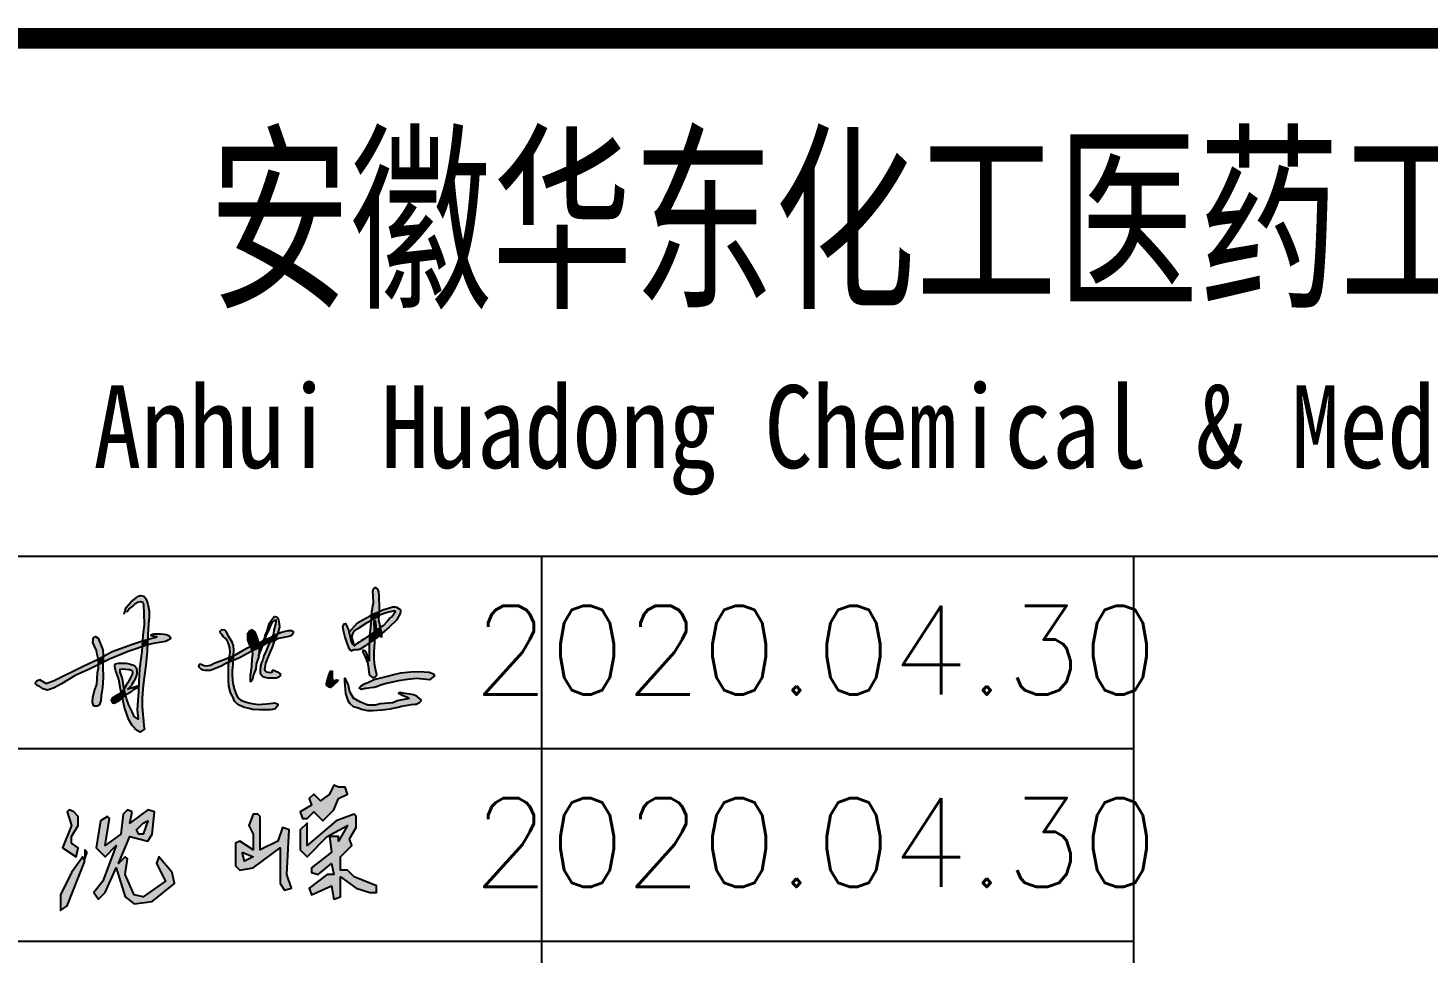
# Model space of a CAD drawing. Header units: millimetres. Extents: x 893615 to 897539, y 39650 to 40458.
# Drawn here: x 897346.94 to 897394.24, y 39689.24 to 39720.49 of the extents above; entities that cross this region are included whole.
import ezdxf
from ezdxf.enums import TextEntityAlignment as Align

# ---------------------------------------------------------------- set-up
doc = ezdxf.new("R2010")
doc.units = ezdxf.units.MM
doc.header["$LTSCALE"] = 1000
doc.header["$MEASUREMENT"] = 0
doc.layers.add('HATCH', color=8, linetype='Continuous')
doc.styles.add('ECEC_TQ', font='txt_l.shx', dxfattribs={"bigfont": 'hztxt_l.shx'})
doc.styles.add('ECEC_TQ_S', font='')
doc.styles.get('ECEC_TQ_S').set_extended_font_data('SimSun')

msp = doc.modelspace()

# ---------------------------------------------------------------- hatches: boundary and pattern name
at = {"linetype": 'Continuous'}
h = msp.add_hatch(color=256, dxfattribs=at)
h.paths.add_polyline_path([(897355.461, 39692.796), (897355.461, 39691.586), (897355.612, 39691.36), (897355.839, 39691.435), (897355.688, 39691.889), (897355.764, 39693.401), (897355.537, 39693.477), (897355.385, 39693.023), (897354.78, 39692.721), (897354.78, 39693.855), (897354.705, 39693.931), (897354.554, 39693.931), (897354.402, 39693.553), (897354.554, 39693.25), (897354.554, 39692.721), (897354.1, 39693.023), (897353.949, 39692.948), (897353.949, 39692.191), (897354.1, 39692.04), (897354.554, 39692.116)])
h.paths.add_polyline_path([(897354.554, 39692.494), (897354.251, 39692.343), (897354.175, 39692.645)], flags=16)
h.paths.add_polyline_path([(897357.276, 39694.082), (897357.427, 39694.46), (897357.73, 39694.611), (897357.654, 39694.838), (897357.427, 39694.838), (897357.276, 39694.914), (897357.125, 39694.611), (897356.822, 39694.385), (897356.595, 39694.611), (897356.444, 39694.46), (897356.52, 39694.233), (897356.142, 39694.006), (897356.217, 39693.78), (897356.369, 39693.78), (897356.595, 39694.006), (897356.898, 39693.704)])
h.paths.add_polyline_path([(897358.032, 39693.477), (897358.032, 39693.855), (897357.957, 39693.931), (897357.352, 39693.704), (897356.369, 39692.872), (897356.369, 39693.628), (897356.142, 39693.401), (897356.142, 39692.721), (897356.369, 39692.494), (897357.049, 39693.175), (897357.73, 39693.553), (897357.427, 39693.023), (897357.427, 39693.175), (897357.125, 39693.175), (897357.2, 39692.645), (897356.52, 39692.116), (897356.52, 39691.965), (897356.747, 39691.889), (897357.2, 39692.267), (897357.276, 39691.889), (897357.049, 39691.889), (897356.444, 39691.435), (897356.52, 39691.208), (897357.2, 39691.511), (897357.276, 39691.057), (897357.503, 39691.133), (897357.503, 39691.813), (897358.032, 39691.435), (897358.486, 39691.284), (897358.713, 39691.284), (897358.713, 39691.511), (897357.957, 39691.813), (897357.73, 39692.04), (897357.503, 39692.04), (897357.503, 39692.494), (897357.881, 39692.872), (897357.805, 39693.099)])
h = msp.add_hatch(color=256, dxfattribs=at)
h.paths.add_polyline_path([(897348.414, 39692.948), (897348.414, 39693.175), (897348.641, 39693.553), (897348.641, 39693.855), (897348.489, 39694.006), (897348.338, 39694.082), (897348.262, 39694.006), (897348.414, 39693.553), (897348.111, 39692.796), (897348.565, 39692.494), (897348.641, 39692.796)])
h.paths.add_polyline_path([(897348.943, 39692.645), (897348.867, 39692.721), (897348.867, 39692.418)])
h.paths.add_polyline_path([(897348.867, 39692.343), (897348.792, 39692.494), (897348.414, 39691.965), (897348.036, 39691.208), (897348.036, 39690.679), (897348.262, 39690.83)])
h.paths.add_polyline_path([(897350.38, 39693.175), (897350.985, 39693.023), (897351.136, 39693.25), (897351.212, 39694.006), (897350.985, 39694.082), (897350.38, 39693.628), (897350.456, 39694.006), (897350.304, 39694.082), (897350.153, 39693.931), (897350.077, 39693.25), (897349.548, 39692.872), (897349.699, 39693.78), (897349.624, 39693.855), (897349.397, 39693.704), (897349.246, 39692.796), (897349.548, 39692.494), (897349.926, 39692.872), (897349.472, 39691.662), (897349.17, 39691.284), (897349.321, 39691.057), (897349.548, 39691.284), (897349.926, 39692.116), (897350.229, 39691.133), (897350.531, 39690.906), (897351.136, 39690.981), (897351.892, 39691.586), (897351.817, 39691.965), (897351.363, 39692.494), (897351.287, 39692.267), (897351.59, 39691.662), (897350.834, 39691.133), (897350.531, 39691.208), (897350.229, 39691.889), (897350.304, 39692.418), (897350.229, 39692.494), (897350.002, 39692.267)])
h.paths.add_polyline_path([(897350.607, 39693.401), (897350.834, 39693.628), (897350.985, 39693.704), (897350.834, 39693.25), (897350.682, 39693.25)], flags=16)
at = {"layer": 'HATCH'}
for points in [[(897351.015, 39700.364), (897351.036, 39700.599), (897351.034, 39700.805), (897350.994, 39701.024), (897350.951, 39701.16), (897350.911, 39701.23), (897350.855, 39701.299), (897350.742, 39701.32), (897350.678, 39701.302), (897350.604, 39701.256), (897350.489, 39701.15), (897350.411, 39701.099), (897350.339, 39701.005), (897350.264, 39700.917), (897350.221, 39700.821), (897350.213, 39700.786), (897350.287, 39700.779), (897350.351, 39700.853), (897350.482, 39700.964), (897350.55, 39701.025), (897350.651, 39701.092), (897350.749, 39701.119), (897350.816, 39701.092), (897350.843, 39701.005), (897350.857, 39700.705), (897350.863, 39700.344), (897350.82, 39699.966), (897350.807, 39699.785), (897350.985, 39699.836), (897350.991, 39699.995)], [(897358.807, 39701.313), (897358.797, 39701.443), (897358.765, 39701.534), (897358.702, 39701.576), (897358.642, 39701.576), (897358.6, 39701.53), (897358.583, 39701.453), (897358.59, 39701.303), (897358.597, 39701.061), (897358.548, 39700.77), (897358.539, 39700.659), (897358.586, 39700.686), (897358.73, 39700.745), (897358.808, 39700.782), (897358.814, 39700.899)], [(897358.808, 39700.782), (897358.73, 39700.745), (897358.586, 39700.686), (897358.539, 39700.659), (897358.526, 39700.482), (897358.739, 39700.604), (897358.801, 39700.645)], [(897359.522, 39700.83), (897359.482, 39700.872), (897359.394, 39700.93), (897359.342, 39700.935), (897359.265, 39700.932), (897359.184, 39700.91), (897359.038, 39700.866), (897358.925, 39700.834), (897358.835, 39700.795), (897358.808, 39700.782), (897358.801, 39700.645), (897358.855, 39700.68), (897359.01, 39700.733), (897359.136, 39700.767), (897359.244, 39700.789), (897359.29, 39700.798), (897359.339, 39700.796), (897359.356, 39700.771), (897359.245, 39700.611), (897359.178, 39700.561), (897359.091, 39700.458), (897358.943, 39700.3), (897358.842, 39700.24), (897358.856, 39700.169), (897358.894, 39700.031), (897358.99, 39700.109), (897359.148, 39700.254), (897359.389, 39700.483), (897359.512, 39700.706), (897359.529, 39700.776)], [(897355.085, 39700.171), (897355.158, 39700.332), (897355.207, 39700.422), (897355.243, 39700.453), (897355.285, 39700.489), (897355.31, 39700.493), (897355.318, 39700.445), (897355.299, 39700.351), (897355.247, 39700.145), (897355.233, 39700.029), (897355.203, 39699.942), (897355.217, 39699.95), (897355.287, 39699.99), (897355.384, 39700.031), (897355.408, 39700.084), (897355.445, 39700.269), (897355.429, 39700.425), (897355.411, 39700.497), (897355.393, 39700.541), (897355.376, 39700.567), (897355.356, 39700.582), (897355.294, 39700.599), (897355.263, 39700.599), (897355.187, 39700.511), (897355.154, 39700.462), (897355.121, 39700.409), (897355.083, 39700.351), (897355.042, 39700.244), (897355.013, 39700.114), (897354.969, 39700.02), (897354.939, 39699.944), (897354.934, 39699.887), (897354.902, 39699.808), (897354.93, 39699.823), (897354.949, 39699.83), (897354.992, 39699.952)], [(897357.785, 39700.106), (897357.769, 39700.145), (897357.714, 39700.281), (897357.678, 39700.351), (897357.671, 39700.374), (897357.627, 39700.366), (897357.611, 39700.335), (897357.569, 39700.277), (897357.601, 39700.089), (897357.644, 39699.908), (897357.717, 39699.709), (897357.797, 39699.507), (897357.884, 39699.45), (897357.926, 39699.475), (897357.962, 39699.481), (897357.988, 39699.482), (897358.038, 39699.482), (897358.093, 39699.483), (897358.164, 39699.503), (897358.325, 39699.608), (897358.419, 39699.685), (897358.472, 39699.721), (897358.474, 39699.98), (897358.315, 39699.857), (897358.196, 39699.783), (897358.126, 39699.74), (897358.07, 39699.709), (897357.996, 39699.656), (897357.969, 39699.622), (897357.893, 39699.683), (897357.858, 39699.769), (897357.83, 39699.91)], [(897358.112, 39700.213), (897358.395, 39700.407), (897358.526, 39700.482), (897358.539, 39700.659), (897358.496, 39700.634), (897358.251, 39700.495), (897358.076, 39700.398), (897357.792, 39700.078), (897357.83, 39699.91), (897357.858, 39699.769), (897357.893, 39699.683), (897357.969, 39699.622), (897357.881, 39699.907), (897357.914, 39700.023), (897357.959, 39700.112)], [(897358.801, 39700.645), (897358.739, 39700.604), (897358.526, 39700.482), (897358.509, 39700.243), (897358.474, 39699.98), (897358.647, 39700.097), (897358.644, 39700.209), (897358.639, 39700.391), (897358.64, 39700.424), (897358.655, 39700.471), (897358.683, 39700.406), (897358.697, 39700.295), (897358.698, 39700.265), (897358.705, 39700.192), (897358.72, 39700.15), (897358.842, 39700.24), (897358.811, 39700.401), (897358.793, 39700.478)], [(897349.465, 39699.489), (897349.381, 39699.71), (897349.311, 39699.877), (897349.223, 39699.934), (897349.141, 39699.877), (897349.147, 39699.814), (897349.135, 39699.726), (897349.178, 39699.627), (897349.253, 39699.462), (897349.282, 39699.329), (897349.318, 39699.165), (897349.477, 39699.253), (897349.478, 39699.304)], [(897350.327, 39699.426), (897350.794, 39699.588), (897350.807, 39699.785), (897350.778, 39699.777), (897350.471, 39699.676), (897349.782, 39699.422), (897349.477, 39699.253), (897349.474, 39699.059), (897349.697, 39699.17)], [(897350.985, 39699.836), (897350.807, 39699.785), (897350.794, 39699.588), (897350.978, 39699.652)], [(897351.678, 39699.808), (897351.752, 39699.859), (897351.754, 39699.903), (897351.711, 39699.96), (897351.665, 39699.983), (897351.608, 39699.998), (897351.54, 39700.014), (897351.424, 39700.026), (897351.344, 39700.03), (897351.267, 39700.03), (897351.208, 39700.02), (897351.146, 39700.008), (897351.098, 39699.987), (897351.102, 39699.962), (897351.154, 39699.95), (897351.222, 39699.934), (897351.292, 39699.919), (897351.23, 39699.901), (897351.088, 39699.866), (897350.985, 39699.836), (897350.978, 39699.652), (897351.024, 39699.668), (897351.187, 39699.701), (897351.445, 39699.744), (897351.587, 39699.761)], [(897353.868, 39699.616), (897353.817, 39699.774), (897353.742, 39699.895), (897353.672, 39700.01), (897353.625, 39700.114), (897353.583, 39700.163), (897353.487, 39700.167), (897353.434, 39700.118), (897353.445, 39700.052), (897353.474, 39700.018), (897353.502, 39699.988), (897353.54, 39699.935), (897353.609, 39699.864), (897353.676, 39699.801), (897353.706, 39699.726), (897353.76, 39699.55), (897353.773, 39699.398), (897353.753, 39699.254), (897353.751, 39699.234), (897353.878, 39699.288), (897353.883, 39699.468)], [(897354.663, 39699.93), (897354.61, 39700.086), (897354.518, 39700.162), (897354.474, 39700.15), (897354.41, 39700.102), (897354.366, 39700.05), (897354.366, 39699.966), (897354.366, 39699.826), (897354.43, 39699.665), (897354.453, 39699.598), (897354.463, 39699.603), (897354.733, 39699.717)], [(897354.902, 39699.808), (897354.747, 39699.723), (897354.733, 39699.717), (897354.754, 39699.656), (897354.751, 39699.559), (897354.789, 39699.577), (897354.839, 39699.606)], [(897355.205, 39699.576), (897355.27, 39699.772), (897355.282, 39699.799), (897355.258, 39699.787), (897355.111, 39699.735), (897355.063, 39699.652), (897354.985, 39699.453), (897354.914, 39699.284), (897354.87, 39699.148), (897354.835, 39699.06), (897354.796, 39698.933), (897354.78, 39698.791), (897354.79, 39698.696), (897354.857, 39698.61), (897354.877, 39698.585), (897354.945, 39698.558), (897355.044, 39698.541), (897355.11, 39698.539), (897355.219, 39698.539), (897355.337, 39698.543), (897355.408, 39698.566), (897355.442, 39698.582), (897355.472, 39698.602), (897355.477, 39698.633), (897355.469, 39698.671), (897355.388, 39698.727), (897355.338, 39698.746), (897355.244, 39698.78), (897355.193, 39698.788), (897355.193, 39698.75), (897355.19, 39698.725), (897355.138, 39698.712), (897355.07, 39698.715), (897355, 39698.733), (897354.963, 39698.763), (897354.947, 39698.814), (897354.971, 39699.033), (897355.089, 39699.32)], [(897354.949, 39699.83), (897354.93, 39699.823), (897354.902, 39699.808), (897354.839, 39699.606), (897354.872, 39699.625), (897354.914, 39699.732)], [(897355.161, 39699.821), (897355.203, 39699.942), (897355.114, 39699.893), (897354.949, 39699.83), (897354.914, 39699.732), (897354.872, 39699.625), (897354.991, 39699.693), (897355.111, 39699.735)], [(897355.384, 39700.031), (897355.287, 39699.99), (897355.217, 39699.95), (897355.203, 39699.942), (897355.161, 39699.821), (897355.111, 39699.735), (897355.258, 39699.787), (897355.282, 39699.799)], [(897355.796, 39699.945), (897355.843, 39699.969), (897355.864, 39699.992), (897355.886, 39700.027), (897355.901, 39700.065), (897355.9, 39700.093), (897355.897, 39700.104), (897355.887, 39700.117), (897355.841, 39700.133), (897355.747, 39700.133), (897355.697, 39700.126), (897355.627, 39700.113), (897355.55, 39700.096), (897355.474, 39700.07), (897355.397, 39700.036), (897355.384, 39700.031), (897355.282, 39699.799), (897355.41, 39699.867), (897355.637, 39699.91)], [(897358.657, 39699.74), (897358.654, 39699.846), (897358.472, 39699.721), (897358.47, 39699.454), (897358.469, 39699.24), (897358.47, 39699.11), (897358.418, 39699.243), (897358.389, 39699.35), (897358.355, 39699.426), (897358.306, 39699.445), (897358.279, 39699.457), (897358.258, 39699.459), (897358.25, 39699.43), (897358.266, 39699.384), (897358.325, 39699.272), (897358.352, 39699.212), (897358.382, 39699.118), (897358.416, 39699.067), (897358.433, 39698.941), (897358.46, 39698.741), (897358.483, 39698.625), (897358.589, 39698.54), (897358.669, 39698.577), (897358.724, 39698.641), (897358.689, 39698.787), (897358.644, 39699.016), (897358.632, 39699.215), (897358.632, 39699.417)], [(897358.647, 39700.097), (897358.474, 39699.98), (897358.472, 39699.721), (897358.654, 39699.846)], [(897358.751, 39700.015), (897358.718, 39700.13), (897358.72, 39700.15), (897358.664, 39700.108), (897358.647, 39700.097), (897358.654, 39699.846), (897358.732, 39699.899), (897358.8, 39699.955)], [(897358.856, 39700.169), (897358.842, 39700.24), (897358.842, 39700.24), (897358.72, 39700.15), (897358.718, 39700.13), (897358.751, 39700.015), (897358.8, 39699.955), (897358.894, 39700.031)], [(897358.894, 39700.031), (897358.8, 39699.955), (897358.898, 39699.924)], [(897350.265, 39697.842), (897350.24, 39697.947), (897350.164, 39697.881), (897350.132, 39697.853), (897350.132, 39697.852), (897350.207, 39697.534), (897350.351, 39697.122), (897350.46, 39696.923), (897350.523, 39696.869), (897350.548, 39696.828), (897350.626, 39696.76), (897350.735, 39696.704), (897350.774, 39696.73), (897350.808, 39696.762), (897350.881, 39696.807), (897350.859, 39696.917), (897350.842, 39697.077), (897350.823, 39697.305), (897350.795, 39697.558), (897350.798, 39697.843), (897350.827, 39698.165), (897350.855, 39698.474), (897350.924, 39698.968), (897350.97, 39699.444), (897350.978, 39699.652), (897350.794, 39699.588), (897350.783, 39699.426), (897350.708, 39698.849), (897350.702, 39698.605), (897350.692, 39698.423), (897350.671, 39698.058), (897350.651, 39697.779), (897350.628, 39697.458), (897350.648, 39697.257), (897350.661, 39697.139), (897350.534, 39697.229), (897350.469, 39697.37), (897350.349, 39697.618)], [(897354.456, 39699.414), (897354.518, 39699.445), (897354.476, 39699.532), (897354.453, 39699.598), (897354.336, 39699.541), (897353.924, 39699.308), (897353.878, 39699.288), (897353.866, 39699.116), (897353.937, 39699.143), (897354.134, 39699.24)], [(897354.747, 39699.393), (897354.751, 39699.559), (897354.518, 39699.445), (897354.524, 39699.337), (897354.509, 39699.179), (897354.495, 39698.926), (897354.469, 39698.775), (897354.461, 39698.672), (897354.45, 39698.613), (897354.448, 39698.563), (897354.448, 39698.518), (897354.442, 39698.462), (897354.443, 39698.433), (897354.447, 39698.42), (897354.455, 39698.414), (897354.482, 39698.415), (897354.511, 39698.459), (897354.561, 39698.639), (897354.602, 39698.76), (897354.642, 39698.816), (897354.654, 39698.996), (897354.695, 39699.132), (897354.727, 39699.224)], [(897354.754, 39699.656), (897354.733, 39699.717), (897354.463, 39699.603), (897354.453, 39699.598), (897354.476, 39699.532), (897354.518, 39699.445), (897354.751, 39699.559)], [(897354.872, 39699.625), (897354.839, 39699.606), (897354.766, 39699.442), (897354.745, 39699.378), (897354.734, 39699.284), (897354.816, 39699.484)], [(897348.533, 39698.611), (897349.066, 39698.856), (897349.327, 39698.986), (897349.323, 39699.141), (897349.318, 39699.165), (897348.806, 39698.933), (897347.826, 39698.449), (897347.558, 39698.347), (897347.334, 39698.484), (897347.281, 39698.462), (897347.246, 39698.435), (897347.211, 39698.4), (897347.193, 39698.363), (897347.217, 39698.309), (897347.256, 39698.279), (897347.322, 39698.252), (897347.382, 39698.213), (897347.459, 39698.169), (897347.593, 39698.122), (897347.704, 39698.159), (897347.823, 39698.202), (897348.077, 39698.334)], [(897349.487, 39698.559), (897349.472, 39698.934), (897349.474, 39699.059), (897349.327, 39698.986), (897349.329, 39698.871), (897349.291, 39698.712), (897349.266, 39698.315), (897349.187, 39698.11), (897349.135, 39697.877), (897349.126, 39697.72), (897349.16, 39697.607), (897349.192, 39697.575), (897349.278, 39697.575), (897349.352, 39697.611), (897349.408, 39697.756), (897349.413, 39697.925), (897349.454, 39698.209)], [(897349.477, 39699.253), (897349.318, 39699.165), (897349.323, 39699.141), (897349.327, 39698.986), (897349.474, 39699.059)], [(897350.54, 39698.946), (897350.503, 39698.97), (897350.432, 39698.986), (897350.368, 39699.007), (897350.31, 39699.02), (897350.246, 39699.03), (897350.186, 39699.037), (897350.088, 39699.037), (897350.004, 39699.037), (897349.899, 39699.007), (897349.872, 39698.966), (897349.872, 39698.916), (897349.902, 39698.801), (897349.933, 39698.707), (897350.01, 39698.481), (897350.068, 39698.151), (897350.093, 39698.035), (897350.19, 39698.159), (897350.18, 39698.203), (897350.134, 39698.514), (897350.06, 39698.725), (897350.051, 39698.825), (897350.143, 39698.84), (897350.334, 39698.822), (897350.388, 39698.816), (897350.43, 39698.796), (897350.46, 39698.781), (897350.471, 39698.746), (897350.471, 39698.703), (897350.454, 39698.61), (897350.406, 39698.536), (897350.349, 39698.436), (897350.31, 39698.371), (897350.288, 39698.334), (897350.26, 39698.29), (897350.228, 39698.229), (897350.19, 39698.159), (897350.24, 39697.947), (897350.295, 39697.994), (897350.366, 39698.042), (897350.447, 39698.092), (897350.508, 39698.138), (897350.599, 39698.188), (897350.68, 39698.224), (897350.684, 39698.281), (897350.647, 39698.27), (897350.545, 39698.231), (897350.501, 39698.214), (897350.39, 39698.183), (897350.326, 39698.169), (897350.354, 39698.191), (897350.425, 39698.272), (897350.452, 39698.316), (897350.479, 39698.37), (897350.516, 39698.424), (897350.563, 39698.501), (897350.607, 39698.626), (897350.614, 39698.71), (897350.614, 39698.774), (897350.611, 39698.825), (897350.594, 39698.889)], [(897353.648, 39699.034), (897353.728, 39699.064), (897353.751, 39699.234), (897353.63, 39699.183), (897353.228, 39699.028), (897353.103, 39698.969), (897352.985, 39698.948), (897352.894, 39698.957), (897352.832, 39698.974), (897352.767, 39699.007), (897352.739, 39698.997), (897352.719, 39698.972), (897352.716, 39698.929), (897352.74, 39698.887), (897352.77, 39698.85), (897352.801, 39698.823), (897352.845, 39698.801), (897352.924, 39698.791), (897353.015, 39698.785), (897353.103, 39698.791), (897353.238, 39698.839), (897353.465, 39698.933)], [(897353.84, 39698.642), (897353.843, 39698.783), (897353.857, 39698.989), (897353.866, 39699.116), (897353.728, 39699.064), (897353.715, 39698.969), (897353.72, 39698.685), (897353.711, 39698.461), (897353.731, 39698.251), (897353.788, 39698.044), (897353.858, 39697.895), (897353.923, 39697.748), (897354.036, 39697.642), (897354.218, 39697.545), (897354.411, 39697.504), (897354.522, 39697.469), (897354.767, 39697.454), (897355.033, 39697.461), (897355.137, 39697.462), (897355.212, 39697.468), (897355.29, 39697.491), (897355.362, 39697.567), (897355.38, 39697.604), (897355.38, 39697.62), (897355.368, 39697.658), (897355.34, 39697.671), (897355.304, 39697.684), (897355.276, 39697.69), (897355.205, 39697.677), (897355.001, 39697.663), (897354.858, 39697.651), (897354.736, 39697.64), (897354.571, 39697.659), (897354.448, 39697.685), (897354.275, 39697.726), (897354.137, 39697.782), (897354.036, 39697.859), (897353.976, 39697.986), (897353.913, 39698.133), (897353.877, 39698.297), (897353.846, 39698.457)], [(897353.878, 39699.288), (897353.751, 39699.234), (897353.728, 39699.064), (897353.866, 39699.116)], [(897357.359, 39698.392), (897357.409, 39698.453), (897357.427, 39698.464), (897357.369, 39698.468), (897357.296, 39698.443), (897357.256, 39698.418), (897357.229, 39698.423), (897357.226, 39698.45), (897357.226, 39698.488), (897357.221, 39698.546), (897357.221, 39698.588), (897357.221, 39698.648), (897357.218, 39698.684), (897357.218, 39698.729), (897357.213, 39698.759), (897357.148, 39698.764), (897357.128, 39698.711), (897357.09, 39698.611), (897357.045, 39698.46), (897357.03, 39698.38), (897357.02, 39698.332), (897357.028, 39698.282), (897357.095, 39698.239), (897357.146, 39698.224), (897357.186, 39698.227), (897357.266, 39698.29)], [(897357.757, 39698.329), (897357.681, 39698.469), (897357.63, 39698.543), (897357.633, 39698.425), (897357.668, 39698.013), (897357.743, 39697.777), (897357.804, 39697.679), (897357.924, 39697.574), (897358.065, 39697.533), (897358.25, 39697.465), (897358.406, 39697.438), (897358.595, 39697.436), (897358.892, 39697.461), (897359.193, 39697.495), (897359.281, 39697.515), (897359.445, 39697.549), (897359.557, 39697.579), (897359.893, 39697.642), (897360, 39697.65), (897360.05, 39697.65), (897360.171, 39697.703), (897360.218, 39697.751), (897360.22, 39697.799), (897360.157, 39697.85), (897360.087, 39697.904), (897360.04, 39697.932), (897359.964, 39697.959), (897359.857, 39697.981), (897359.657, 39698.013), (897359.514, 39698.039), (897359.454, 39698.025), (897359.568, 39697.961), (897359.613, 39697.942), (897359.726, 39697.896), (897359.774, 39697.866), (897359.818, 39697.844), (897359.418, 39697.757), (897359.272, 39697.698), (897358.838, 39697.658), (897358.676, 39697.619), (897358.419, 39697.619), (897358.151, 39697.729), (897357.938, 39697.848), (897357.816, 39698.069)], [(897359.048, 39698.345), (897359.298, 39698.401), (897359.46, 39698.432), (897359.759, 39698.483), (897360.064, 39698.513), (897360.517, 39698.475), (897360.551, 39698.508), (897360.624, 39698.577), (897360.67, 39698.605), (897360.637, 39698.676), (897360.497, 39698.729), (897360.321, 39698.742), (897360.1, 39698.747), (897359.876, 39698.74), (897359.542, 39698.709), (897359.259, 39698.64), (897359.086, 39698.597), (897358.636, 39698.48), (897358.44, 39698.396), (897358.307, 39698.34), (897358.19, 39698.256), (897358.127, 39698.185), (897358.211, 39698.144), (897358.333, 39698.172), (897358.374, 39698.175), (897358.519, 39698.195), (897358.631, 39698.213), (897358.75, 39698.248), (897358.847, 39698.294)], [(897350.132, 39697.853), (897350.093, 39698.035), (897349.936, 39697.94), (897349.788, 39697.855), (897349.76, 39697.81), (897349.751, 39697.773), (897349.797, 39697.695), (897349.858, 39697.684), (897349.967, 39697.742), (897350.04, 39697.788), (897350.101, 39697.827)], [(897350.19, 39698.159), (897350.093, 39698.035), (897350.132, 39697.853), (897350.164, 39697.881), (897350.24, 39697.947)]]:
    msp.add_hatch(color=256, dxfattribs=at).paths.add_polyline_path(points)

# ---------------------------------------------------------------- linework, layer by layer
for p, q in [((897329.298, 39702.645), (897439.298, 39702.645)), ((897364.298, 39670.145), (897364.298, 39702.645)), ((897384.298, 39670.145), (897384.298, 39702.645)), ((897329.298, 39696.145), (897384.298, 39696.145)), ((897329.298, 39689.645), (897384.298, 39689.645))]:
    msp.add_line(p, q)
at = {"const_width": 0.7}
msp.add_lwpolyline([(897509.298, 39720.145), (897329.298, 39720.145)], dxfattribs=at)
for points in [[(897350.189, 39700.688), (897350.221, 39700.821), (897350.264, 39700.917), (897350.339, 39701.005), (897350.411, 39701.099), (897350.489, 39701.15), (897350.604, 39701.256), (897350.678, 39701.302), (897350.742, 39701.32), (897350.855, 39701.299), (897350.911, 39701.23), (897350.951, 39701.16), (897350.994, 39701.024), (897351.034, 39700.805), (897351.036, 39700.599), (897351.015, 39700.364), (897350.991, 39699.995), (897350.97, 39699.444), (897350.924, 39698.968), (897350.855, 39698.474), (897350.827, 39698.165), (897350.798, 39697.843), (897350.795, 39697.558), (897350.823, 39697.305), (897350.842, 39697.077), (897350.859, 39696.917), (897350.881, 39696.807), (897350.808, 39696.762), (897350.774, 39696.73), (897350.735, 39696.704), (897350.626, 39696.76), (897350.548, 39696.828), (897350.523, 39696.869), (897350.46, 39696.923), (897350.351, 39697.122), (897350.207, 39697.534), (897350.132, 39697.852), (897350.068, 39698.151), (897350.01, 39698.481), (897349.933, 39698.707), (897349.902, 39698.801), (897349.872, 39698.916), (897349.872, 39698.966), (897349.899, 39699.007), (897349.899, 39699.007), (897350.004, 39699.037), (897350.088, 39699.037), (897350.088, 39699.037), (897350.186, 39699.037), (897350.246, 39699.03), (897350.31, 39699.02), (897350.368, 39699.007), (897350.432, 39698.986), (897350.503, 39698.97), (897350.54, 39698.946), (897350.594, 39698.889), (897350.611, 39698.825), (897350.614, 39698.774), (897350.614, 39698.71), (897350.607, 39698.626), (897350.563, 39698.501), (897350.516, 39698.424), (897350.479, 39698.37), (897350.452, 39698.316), (897350.425, 39698.272), (897350.425, 39698.272), (897350.354, 39698.191), (897350.297, 39698.147)], [(897358.718, 39700.13), (897358.751, 39700.015), (897358.8, 39699.955), (897358.898, 39699.924), (897358.894, 39700.031), (897358.856, 39700.169), (897358.811, 39700.401), (897358.793, 39700.478), (897358.814, 39700.899), (897358.807, 39701.313), (897358.797, 39701.443), (897358.765, 39701.534), (897358.702, 39701.576), (897358.642, 39701.576), (897358.6, 39701.53), (897358.583, 39701.453), (897358.59, 39701.303), (897358.597, 39701.061), (897358.548, 39700.77), (897358.509, 39700.243), (897358.474, 39699.98), (897358.47, 39699.454), (897358.469, 39699.24), (897358.47, 39699.11), (897358.418, 39699.243), (897358.389, 39699.35), (897358.355, 39699.426)], [(897350.213, 39700.786), (897350.287, 39700.779), (897350.287, 39700.779), (897350.351, 39700.853), (897350.482, 39700.964), (897350.55, 39701.025), (897350.651, 39701.092), (897350.749, 39701.119), (897350.749, 39701.119), (897350.816, 39701.092), (897350.843, 39701.005), (897350.857, 39700.705), (897350.863, 39700.344), (897350.82, 39699.966), (897350.783, 39699.426), (897350.708, 39698.849), (897350.702, 39698.605), (897350.692, 39698.423), (897350.671, 39698.058), (897350.651, 39697.779), (897350.628, 39697.458), (897350.648, 39697.257), (897350.661, 39697.139), (897350.661, 39697.139), (897350.534, 39697.229), (897350.469, 39697.37), (897350.349, 39697.618), (897350.265, 39697.842), (897350.18, 39698.203), (897350.134, 39698.514), (897350.06, 39698.725), (897350.051, 39698.825), (897350.051, 39698.825), (897350.143, 39698.84), (897350.334, 39698.822), (897350.334, 39698.822), (897350.388, 39698.816), (897350.43, 39698.796), (897350.46, 39698.781), (897350.471, 39698.746), (897350.471, 39698.703), (897350.454, 39698.61), (897350.406, 39698.536), (897350.349, 39698.436), (897350.31, 39698.371), (897350.288, 39698.334), (897350.26, 39698.29), (897350.228, 39698.229), (897350.19, 39698.159), (897350.093, 39698.035), (897349.936, 39697.94), (897349.788, 39697.855), (897349.76, 39697.81), (897349.751, 39697.773), (897349.797, 39697.695), (897349.858, 39697.684), (897349.967, 39697.742), (897350.04, 39697.788), (897350.101, 39697.827), (897350.164, 39697.881), (897350.295, 39697.994), (897350.366, 39698.042), (897350.447, 39698.092), (897350.508, 39698.138), (897350.599, 39698.188), (897350.68, 39698.224)], [(897357.569, 39700.277), (897357.611, 39700.335), (897357.627, 39700.366), (897357.627, 39700.366), (897357.671, 39700.374), (897357.678, 39700.351), (897357.714, 39700.281), (897357.769, 39700.145), (897357.785, 39700.106), (897357.83, 39699.91), (897357.858, 39699.769), (897357.893, 39699.683), (897357.969, 39699.622), (897357.881, 39699.907), (897357.914, 39700.023), (897357.959, 39700.112), (897358.112, 39700.213), (897358.395, 39700.407), (897358.739, 39700.604), (897358.855, 39700.68), (897359.01, 39700.733), (897359.136, 39700.767), (897359.244, 39700.789), (897359.29, 39700.798), (897359.339, 39700.796), (897359.356, 39700.771), (897359.245, 39700.611), (897359.178, 39700.561), (897359.091, 39700.458), (897358.943, 39700.3), (897358.842, 39700.24), (897358.664, 39700.108), (897358.474, 39699.98), (897358.315, 39699.857), (897358.196, 39699.783), (897358.126, 39699.74), (897358.07, 39699.709), (897357.996, 39699.656), (897357.969, 39699.622)], [(897357.792, 39700.078), (897358.076, 39700.398), (897358.251, 39700.495), (897358.496, 39700.634), (897358.586, 39700.686), (897358.73, 39700.745), (897358.835, 39700.795), (897358.925, 39700.834), (897359.038, 39700.866), (897359.184, 39700.91), (897359.265, 39700.932), (897359.342, 39700.935), (897359.394, 39700.93), (897359.482, 39700.872), (897359.522, 39700.83), (897359.529, 39700.776), (897359.512, 39700.706), (897359.389, 39700.483), (897359.148, 39700.254), (897358.99, 39700.109), (897358.732, 39699.899), (897358.419, 39699.685), (897358.325, 39699.608), (897358.164, 39699.503), (897358.093, 39699.483), (897358.038, 39699.482), (897357.988, 39699.482), (897357.962, 39699.481), (897357.926, 39699.475), (897357.884, 39699.45)], [(897354.734, 39699.284), (897354.816, 39699.484), (897354.914, 39699.732), (897354.992, 39699.952), (897355.085, 39700.171), (897355.158, 39700.332), (897355.207, 39700.422), (897355.243, 39700.453), (897355.285, 39700.489), (897355.31, 39700.493), (897355.318, 39700.445), (897355.299, 39700.351), (897355.247, 39700.145), (897355.233, 39700.029), (897355.161, 39699.821), (897355.063, 39699.652), (897354.985, 39699.453), (897354.914, 39699.284), (897354.87, 39699.148), (897354.835, 39699.06), (897354.796, 39698.933), (897354.78, 39698.791), (897354.79, 39698.696), (897354.857, 39698.61), (897354.877, 39698.585), (897354.945, 39698.558), (897355.044, 39698.541), (897355.11, 39698.539), (897355.219, 39698.539), (897355.337, 39698.543), (897355.408, 39698.566), (897355.442, 39698.582), (897355.472, 39698.602), (897355.477, 39698.633), (897355.469, 39698.671), (897355.388, 39698.727), (897355.338, 39698.746), (897355.244, 39698.78), (897355.193, 39698.788), (897355.193, 39698.75), (897355.19, 39698.725), (897355.138, 39698.712), (897355.07, 39698.715), (897355, 39698.733), (897354.963, 39698.763), (897354.947, 39698.814), (897354.971, 39699.033), (897355.089, 39699.32), (897355.205, 39699.576), (897355.27, 39699.772), (897355.408, 39700.084), (897355.445, 39700.269), (897355.429, 39700.425), (897355.411, 39700.497), (897355.393, 39700.541), (897355.376, 39700.567), (897355.356, 39700.582), (897355.294, 39700.599), (897355.263, 39700.599), (897355.187, 39700.511), (897355.154, 39700.462), (897355.121, 39700.409), (897355.083, 39700.351), (897355.042, 39700.244), (897355.013, 39700.114), (897354.969, 39700.02), (897354.939, 39699.944), (897354.934, 39699.887)], [(897357.569, 39700.277), (897357.601, 39700.089), (897357.644, 39699.908), (897357.717, 39699.709), (897357.797, 39699.507), (897357.884, 39699.45)], [(897358.355, 39699.426), (897358.306, 39699.445), (897358.279, 39699.457), (897358.258, 39699.459), (897358.25, 39699.43), (897358.266, 39699.384), (897358.325, 39699.272), (897358.352, 39699.212), (897358.382, 39699.118), (897358.416, 39699.067), (897358.433, 39698.941), (897358.46, 39698.741), (897358.483, 39698.625), (897358.589, 39698.54), (897358.669, 39698.577), (897358.724, 39698.641), (897358.724, 39698.641), (897358.689, 39698.787), (897358.644, 39699.016), (897358.632, 39699.215), (897358.632, 39699.417), (897358.657, 39699.74), (897358.644, 39700.209), (897358.639, 39700.391), (897358.64, 39700.424), (897358.655, 39700.471), (897358.655, 39700.471), (897358.683, 39700.406), (897358.697, 39700.295), (897358.698, 39700.265), (897358.705, 39700.192), (897358.72, 39700.15), (897358.718, 39700.13)], [(897347.334, 39698.484), (897347.558, 39698.347), (897347.826, 39698.449), (897348.806, 39698.933), (897349.318, 39699.165), (897349.782, 39699.422), (897350.471, 39699.676), (897350.778, 39699.777), (897351.088, 39699.866), (897351.23, 39699.901), (897351.292, 39699.919), (897351.222, 39699.934), (897351.154, 39699.95), (897351.102, 39699.962), (897351.102, 39699.962), (897351.098, 39699.987), (897351.146, 39700.008), (897351.208, 39700.02), (897351.267, 39700.03), (897351.344, 39700.03), (897351.424, 39700.026), (897351.54, 39700.014), (897351.608, 39699.998), (897351.665, 39699.983), (897351.711, 39699.96), (897351.754, 39699.903), (897351.752, 39699.859), (897351.678, 39699.808), (897351.587, 39699.761), (897351.445, 39699.744), (897351.187, 39699.701), (897351.024, 39699.668), (897350.327, 39699.426), (897349.697, 39699.17), (897349.066, 39698.856), (897348.533, 39698.611), (897348.077, 39698.334), (897347.823, 39698.202), (897347.704, 39698.159), (897347.593, 39698.122), (897347.459, 39698.169), (897347.382, 39698.213), (897347.322, 39698.252), (897347.256, 39698.279), (897347.217, 39698.309), (897347.193, 39698.363), (897347.211, 39698.4), (897347.246, 39698.435), (897347.281, 39698.462), (897347.334, 39698.484)], [(897349.141, 39699.877), (897349.223, 39699.934), (897349.311, 39699.877), (897349.381, 39699.71), (897349.465, 39699.489), (897349.478, 39699.304), (897349.472, 39698.934), (897349.487, 39698.559), (897349.454, 39698.209), (897349.413, 39697.925), (897349.408, 39697.756), (897349.352, 39697.611), (897349.278, 39697.575), (897349.192, 39697.575), (897349.16, 39697.607), (897349.126, 39697.72), (897349.135, 39697.877), (897349.187, 39698.11), (897349.266, 39698.315), (897349.291, 39698.712), (897349.329, 39698.871), (897349.323, 39699.141), (897349.282, 39699.329), (897349.253, 39699.462), (897349.178, 39699.627), (897349.135, 39699.726), (897349.147, 39699.814), (897349.141, 39699.877)], [(897355.887, 39700.117), (897355.897, 39700.104), (897355.9, 39700.093), (897355.901, 39700.065), (897355.886, 39700.027), (897355.864, 39699.992), (897355.843, 39699.969), (897355.796, 39699.945), (897355.637, 39699.91), (897355.41, 39699.867), (897355.258, 39699.787), (897354.991, 39699.693), (897354.789, 39699.577), (897354.456, 39699.414), (897354.134, 39699.24), (897353.937, 39699.143), (897353.648, 39699.034), (897353.465, 39698.933), (897353.238, 39698.839), (897353.103, 39698.791), (897353.015, 39698.785), (897352.924, 39698.791), (897352.845, 39698.801), (897352.801, 39698.823), (897352.77, 39698.85), (897352.74, 39698.887), (897352.716, 39698.929), (897352.719, 39698.972), (897352.739, 39698.997), (897352.767, 39699.007)], [(897352.767, 39699.007), (897352.832, 39698.974), (897352.894, 39698.957), (897352.985, 39698.948), (897353.103, 39698.969), (897353.228, 39699.028), (897353.63, 39699.183), (897353.924, 39699.308), (897354.336, 39699.541), (897354.463, 39699.603), (897354.747, 39699.723), (897354.93, 39699.823), (897355.114, 39699.893), (897355.217, 39699.95), (897355.287, 39699.99), (897355.397, 39700.036), (897355.474, 39700.07), (897355.55, 39700.096), (897355.627, 39700.113), (897355.697, 39700.126), (897355.747, 39700.133), (897355.841, 39700.133), (897355.841, 39700.133), (897355.887, 39700.117)], [(897353.445, 39700.052), (897353.434, 39700.118), (897353.487, 39700.167), (897353.583, 39700.163), (897353.625, 39700.114), (897353.672, 39700.01), (897353.742, 39699.895), (897353.817, 39699.774), (897353.868, 39699.616), (897353.883, 39699.468), (897353.878, 39699.288), (897353.857, 39698.989), (897353.843, 39698.783), (897353.84, 39698.642), (897353.846, 39698.457), (897353.877, 39698.297), (897353.913, 39698.133), (897353.976, 39697.986), (897354.036, 39697.859), (897354.137, 39697.782), (897354.275, 39697.726), (897354.448, 39697.685), (897354.571, 39697.659), (897354.736, 39697.64), (897354.858, 39697.651), (897355.001, 39697.663), (897355.205, 39697.677), (897355.276, 39697.69), (897355.304, 39697.684), (897355.34, 39697.671), (897355.368, 39697.658), (897355.38, 39697.62), (897355.38, 39697.604), (897355.362, 39697.567), (897355.29, 39697.491), (897355.212, 39697.468), (897355.137, 39697.462), (897355.033, 39697.461), (897354.767, 39697.454), (897354.522, 39697.469), (897354.411, 39697.504), (897354.218, 39697.545), (897354.036, 39697.642), (897353.923, 39697.748), (897353.858, 39697.895), (897353.788, 39698.044), (897353.731, 39698.251), (897353.711, 39698.461), (897353.72, 39698.685), (897353.715, 39698.969), (897353.753, 39699.254), (897353.773, 39699.398), (897353.76, 39699.55), (897353.706, 39699.726), (897353.676, 39699.801), (897353.609, 39699.864), (897353.54, 39699.935), (897353.502, 39699.988), (897353.474, 39700.018), (897353.445, 39700.052)], [(897354.43, 39699.665), (897354.366, 39699.826), (897354.366, 39699.966), (897354.366, 39700.05), (897354.41, 39700.102), (897354.474, 39700.15), (897354.518, 39700.162), (897354.61, 39700.086), (897354.663, 39699.93), (897354.754, 39699.656), (897354.747, 39699.393), (897354.727, 39699.224), (897354.695, 39699.132), (897354.654, 39698.996), (897354.642, 39698.816), (897354.602, 39698.76), (897354.561, 39698.639), (897354.511, 39698.459), (897354.482, 39698.415), (897354.455, 39698.414)], [(897354.934, 39699.887), (897354.902, 39699.808), (897354.839, 39699.606), (897354.766, 39699.442), (897354.745, 39699.378)], [(897354.43, 39699.665), (897354.476, 39699.532), (897354.518, 39699.445), (897354.524, 39699.337), (897354.509, 39699.179), (897354.495, 39698.926), (897354.469, 39698.775), (897354.461, 39698.672), (897354.45, 39698.613), (897354.448, 39698.563), (897354.448, 39698.518), (897354.442, 39698.462), (897354.443, 39698.433)], [(897354.443, 39698.433), (897354.447, 39698.42), (897354.455, 39698.414)], [(897357.148, 39698.764), (897357.128, 39698.711), (897357.09, 39698.611), (897357.045, 39698.46), (897357.03, 39698.38), (897357.02, 39698.332), (897357.028, 39698.282), (897357.028, 39698.282), (897357.095, 39698.239), (897357.146, 39698.224), (897357.186, 39698.227), (897357.266, 39698.29), (897357.359, 39698.392), (897357.409, 39698.453), (897357.445, 39698.475)], [(897357.148, 39698.764), (897357.213, 39698.759), (897357.218, 39698.729), (897357.218, 39698.684), (897357.221, 39698.648), (897357.221, 39698.588), (897357.221, 39698.546), (897357.226, 39698.488), (897357.226, 39698.45), (897357.229, 39698.423), (897357.229, 39698.423), (897357.256, 39698.418), (897357.296, 39698.443), (897357.369, 39698.468), (897357.369, 39698.468), (897357.427, 39698.464)], [(897357.63, 39698.543), (897357.633, 39698.425), (897357.668, 39698.013), (897357.743, 39697.777), (897357.804, 39697.679), (897357.924, 39697.574), (897358.065, 39697.533), (897358.25, 39697.465), (897358.406, 39697.438), (897358.595, 39697.436), (897358.892, 39697.461), (897359.193, 39697.495), (897359.281, 39697.515), (897359.445, 39697.549), (897359.557, 39697.579), (897359.893, 39697.642), (897360, 39697.65), (897360.05, 39697.65), (897360.171, 39697.703), (897360.218, 39697.751), (897360.22, 39697.799), (897360.157, 39697.85), (897360.087, 39697.904), (897360.04, 39697.932), (897359.964, 39697.959), (897359.857, 39697.981), (897359.657, 39698.013), (897359.514, 39698.039), (897359.454, 39698.025), (897359.454, 39698.025), (897359.454, 39698.025), (897359.568, 39697.961), (897359.613, 39697.942), (897359.726, 39697.896), (897359.774, 39697.866), (897359.818, 39697.844), (897359.418, 39697.757), (897359.272, 39697.698), (897358.838, 39697.658), (897358.676, 39697.619), (897358.419, 39697.619), (897358.151, 39697.729), (897357.938, 39697.848), (897357.816, 39698.069), (897357.757, 39698.329), (897357.681, 39698.469), (897357.63, 39698.543)], [(897358.19, 39698.256), (897358.307, 39698.34), (897358.44, 39698.396), (897358.636, 39698.48), (897359.086, 39698.597), (897359.259, 39698.64), (897359.542, 39698.709), (897359.876, 39698.74), (897360.1, 39698.747), (897360.321, 39698.742), (897360.497, 39698.729), (897360.637, 39698.676), (897360.637, 39698.676), (897360.67, 39698.605), (897360.624, 39698.577), (897360.551, 39698.508), (897360.517, 39698.475), (897360.517, 39698.475), (897360.064, 39698.513), (897359.759, 39698.483), (897359.46, 39698.432), (897359.298, 39698.401), (897359.048, 39698.345), (897358.847, 39698.294), (897358.75, 39698.248), (897358.631, 39698.213), (897358.519, 39698.195), (897358.374, 39698.175), (897358.333, 39698.172), (897358.211, 39698.144), (897358.127, 39698.185), (897358.19, 39698.256), (897358.19, 39698.256)], [(897350.326, 39698.169), (897350.326, 39698.169), (897350.39, 39698.183), (897350.501, 39698.214), (897350.545, 39698.231), (897350.647, 39698.27), (897350.684, 39698.281)]]:
    msp.add_lwpolyline(points)
at = {"linetype": 'Continuous', "elevation": 2318108.623}
for points in [[(897357.427, 39694.838), (897357.276, 39694.914), (897357.125, 39694.611), (897356.822, 39694.385), (897356.595, 39694.611), (897356.444, 39694.46), (897356.52, 39694.233), (897356.142, 39694.006), (897356.217, 39693.78), (897356.369, 39693.78), (897356.595, 39694.006), (897356.898, 39693.704), (897357.276, 39694.082), (897357.427, 39694.46), (897357.73, 39694.611), (897357.654, 39694.838), (897357.427, 39694.838)], [(897348.489, 39694.006), (897348.338, 39694.082), (897348.262, 39694.006), (897348.414, 39693.553), (897348.111, 39692.796), (897348.565, 39692.494), (897348.641, 39692.796), (897348.414, 39692.948), (897348.414, 39693.175), (897348.641, 39693.553), (897348.641, 39693.855), (897348.489, 39694.006)], [(897350.456, 39694.006), (897350.304, 39694.082), (897350.153, 39693.931), (897350.077, 39693.25), (897349.548, 39692.872), (897349.699, 39693.78), (897349.624, 39693.855), (897349.397, 39693.704), (897349.246, 39692.796), (897349.548, 39692.494), (897349.926, 39692.872), (897349.472, 39691.662), (897349.17, 39691.284), (897349.321, 39691.057), (897349.548, 39691.284), (897349.926, 39692.116), (897350.229, 39691.133), (897350.531, 39690.906), (897351.136, 39690.981), (897351.892, 39691.586), (897351.817, 39691.965), (897351.363, 39692.494), (897351.287, 39692.267), (897351.59, 39691.662), (897350.834, 39691.133), (897350.531, 39691.208), (897350.229, 39691.889), (897350.304, 39692.418), (897350.229, 39692.494), (897350.002, 39692.267), (897350.38, 39693.175), (897350.985, 39693.023), (897351.136, 39693.25), (897351.212, 39694.006), (897350.985, 39694.082), (897350.38, 39693.628), (897350.456, 39694.006)], [(897350.834, 39693.628), (897350.985, 39693.704), (897350.834, 39693.25), (897350.682, 39693.25), (897350.607, 39693.401), (897350.834, 39693.628)], [(897354.78, 39693.855), (897354.705, 39693.931), (897354.554, 39693.931), (897354.402, 39693.553), (897354.554, 39693.25), (897354.554, 39692.721), (897354.1, 39693.023), (897353.949, 39692.948), (897353.949, 39692.191), (897354.1, 39692.04), (897354.554, 39692.116), (897355.461, 39692.796), (897355.461, 39691.586), (897355.612, 39691.36), (897355.839, 39691.435), (897355.688, 39691.889), (897355.764, 39693.401), (897355.537, 39693.477), (897355.385, 39693.023), (897354.78, 39692.721), (897354.78, 39693.855)], [(897358.032, 39693.855), (897357.957, 39693.931), (897357.352, 39693.704), (897356.369, 39692.872), (897356.369, 39693.628), (897356.142, 39693.401), (897356.142, 39692.721), (897356.369, 39692.494), (897357.049, 39693.175), (897357.73, 39693.553), (897357.427, 39693.023), (897357.427, 39693.175), (897357.125, 39693.175), (897357.2, 39692.645), (897356.52, 39692.116), (897356.52, 39691.965), (897356.747, 39691.889), (897357.2, 39692.267), (897357.276, 39691.889), (897357.049, 39691.889), (897356.444, 39691.435), (897356.52, 39691.208), (897357.2, 39691.511), (897357.276, 39691.057), (897357.503, 39691.133), (897357.503, 39691.813), (897358.032, 39691.435), (897358.486, 39691.284), (897358.713, 39691.284), (897358.713, 39691.511), (897357.957, 39691.813), (897357.73, 39692.04), (897357.503, 39692.04), (897357.503, 39692.494), (897357.881, 39692.872), (897357.805, 39693.099), (897358.032, 39693.477), (897358.032, 39693.855)], [(897348.943, 39692.645), (897348.867, 39692.721), (897348.867, 39692.418), (897348.943, 39692.645)], [(897348.867, 39692.343), (897348.792, 39692.494), (897348.414, 39691.965), (897348.036, 39691.208), (897348.036, 39690.679), (897348.262, 39690.83), (897348.867, 39692.343)], [(897354.175, 39692.645), (897354.554, 39692.494), (897354.251, 39692.343), (897354.175, 39692.645)]]:
    msp.add_lwpolyline(points, dxfattribs=at)

# ---------------------------------------------------------------- texts
at = {"style": 'ECEC_TQ_S'}
for s, height, width, p in [('安徽华东化工医药工程有限责任公司', 5, 0.7, (897391.247, 39714.145)), ('Anhui Huadong Chemical & Medical Engineering Co.,Ltd', 2.8, 0.85, (897391.247, 39706.645))]:
    msp.add_text(s, height=height, dxfattribs=dict(at, width=width)).set_placement(p, align=Align.MIDDLE)
at = {"style": 'ECEC_TQ'}
for p in [(897373.542, 39699.473), (897373.542, 39692.973)]:
    msp.add_attdef('2020.04.30', text=' ', height=3, dxfattribs=at).set_placement(p, align=Align.MIDDLE)

doc.saveas('drawing.dxf')
